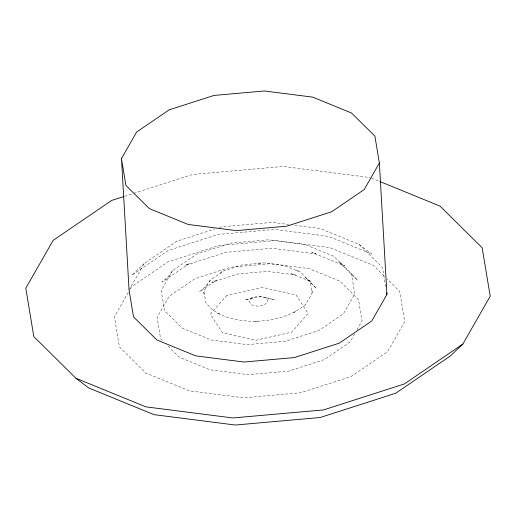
<?xml version="1.0" encoding="UTF-8"?>
<svg xmlns="http://www.w3.org/2000/svg" width="516" height="516" viewBox="0 0 516 516"><rect width="100%" height="100%" fill="white"/><g stroke="black" fill="none" stroke-linecap="round" stroke-linejoin="round"><path stroke-width="0.39" stroke-dasharray="2.58 1.94" d="M129.058 289.979L144.235 263.424L176.73 241.256L214.753 229.04M128.303 292.353L114.397 316.682L119.409 346.958L145.764 373.003L189.436 390.857L243.784 397.804L300.538 392.779L351.048 376.551L387.632 351.59L404.718 321.7L399.7 291.424L387.097 278.969M130.29 288.876L131.477 286.786L168.061 261.831L218.578 245.603L275.325 240.579L329.672 247.525L373.352 265.379L384.807 276.705M172.615 270.603L161.224 290.534L164.572 310.716L182.135 328.079L211.25 339.986L247.487 344.617L285.322 341.263L318.998 330.446L343.385 313.805L354.776 293.875L351.428 273.693L333.865 256.329L304.75 244.429L268.514 239.798L230.678 243.146L197.002 253.962L172.615 270.603L167.842 277.06L162.005 282.149L189.662 263.276L184.934 265.495L225.905 252.337L271.932 248.26L316.018 253.891L311.845 252.459L344.862 265.959L338.954 261.909L357.594 280.336L351.428 273.693M210.27 280.13L203.904 291.269L205.774 302.55C216.514 317.043 235.244 320.288 252.124 321.5C271.184 321.017 290.947 317.127 305.73 304.279L312.096 293.14L310.226 281.859L300.402 272.151L284.129 265.501L263.876 262.908L242.726 264.785L223.905 270.829L210.27 280.13L205.497 286.586L199.66 291.675L216.565 280.143L211.831 282.362L237.953 273.97L267.294 271.371L295.397 274.964L291.23 273.532L311.406 281.781L305.491 277.731L316.392 288.502L310.226 281.859M354.647 333.897L349.977 342.063L324.151 359.684L288.489 371.146L248.422 374.687L210.051 369.785L179.22 357.182L166.816 344.92M356.982 329.814L362.038 320.965L358.497 299.59L339.896 281.201L309.058 268.597L270.687 263.689L230.626 267.236L194.964 278.698L169.138 296.313L157.077 317.417L160.618 338.793L162.869 341.024M203.994 291.811L203.317 292.585L204.4 294.243M220.319 273.28L221.79 271.603L223.247 271.281M252.285 297.668L249.105 301.28L251.44 304.853L257.923 306.291L264.753 304.762L267.939 301.144L265.598 297.571L259.116 296.132L252.285 297.668L244.881 300.073L260.257 296.623L274.854 299.867L265.598 297.571M295.681 311.135L294.21 312.806L292.753 313.135M312.006 292.598L312.683 291.824L311.6 290.173M144.235 263.424L131.774 275.312L168.081 250.544L218.21 234.438L274.531 229.452L328.466 236.347L371.81 254.065L359.078 244.403L320.281 228.543L293.378 225.105M124.608 196.286L132.993 193.59M133.754 193.345L192.449 174.492L283.226 166.455L370.166 177.562M219.319 227.575L221.596 226.84L272.009 222.377L288.625 224.499M258.31 263.405L261.477 262.696L262.857 262.999M257.69 321.01L254.523 321.72L253.143 321.41M296.12 270.403L299.125 271.068L299.622 271.829M219.88 314.012L216.875 313.341L216.378 312.58M371.649 178.168L379.079 181.213M359.078 244.403L382.485 267.54L385.762 287.315M226.853 295.365L210.328 314.134L222.46 332.704L256.136 340.192L291.637 332.22L308.162 313.457L296.029 294.888L262.354 287.393L226.853 295.365"/><path stroke-width="0.77" d="M121.486 158.567L136.656 132.019L169.151 109.844L214.024 95.434L264.431 90.971L312.709 97.137L351.499 112.998L374.906 136.134L379.363 163.024L386.942 294.436L371.765 320.984L339.27 343.159L294.404 357.569L243.991 362.032L195.719 355.866L156.922 340.005L133.515 316.869L129.058 289.979L121.486 158.567L125.936 185.463L149.343 208.599L188.14 224.46L236.418 230.626L286.825 226.163L331.691 211.747L364.186 189.578L379.363 163.024M123.84 196.531L111.65 200.447L53.129 240.379L25.8 288.192L33.824 336.619L75.975 378.286L88.707 387.948L154.02 414.645L235.296 425.029L320.165 417.515L395.701 393.25L450.41 355.924L462.871 344.037L490.2 296.216L482.176 247.79L440.025 206.123L379.828 181.516M462.871 344.037L404.351 383.962L323.551 409.917L232.774 417.954L145.834 406.847L75.975 378.286M386.678 292.849L386.942 294.436"/></g></svg>
